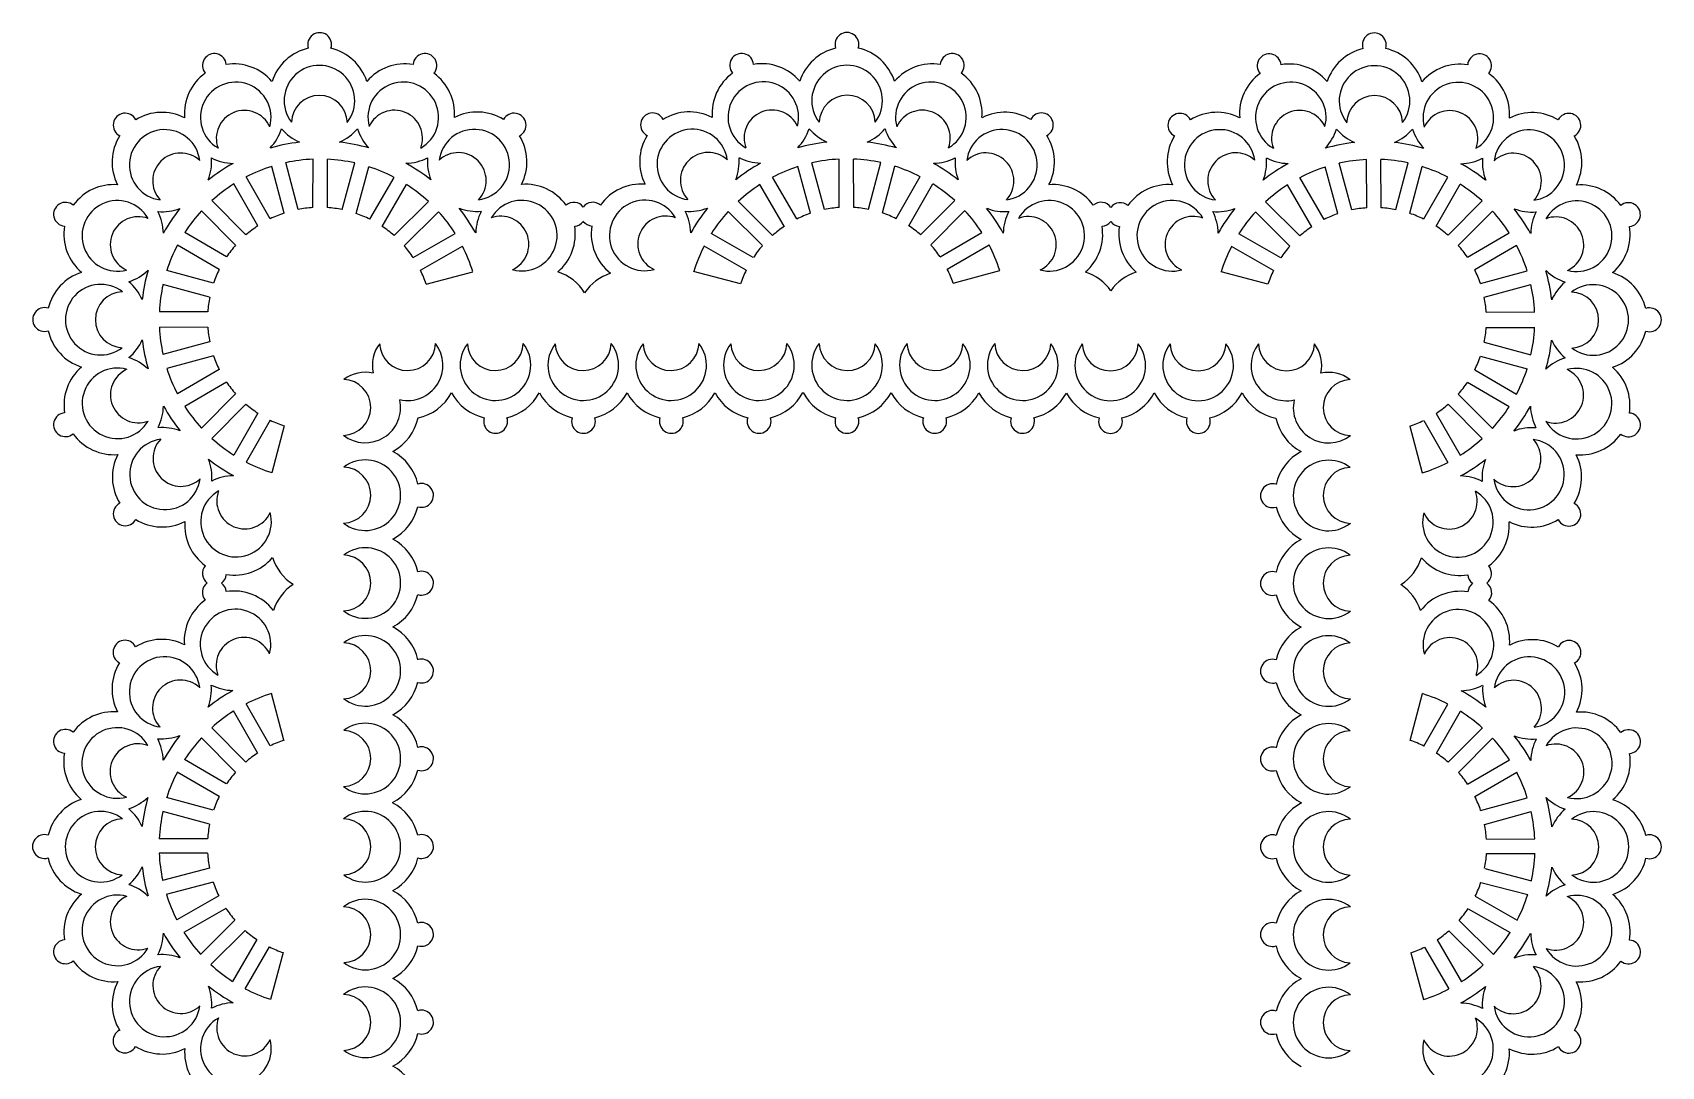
# Model space of a CAD drawing. Extents: x 324 to 683, y 5 to 247.
# Drawn here: x 323.8 to 493, y 122 to 229.5 of the extents above; entities that cross this region are included whole.
import ezdxf

# ---------------------------------------------------------------- set-up
doc = ezdxf.new("R2010")
doc.units = 0
doc.layers.get('0').update_dxf_attribs({"linetype": 'CONTINUOUS'})

msp = doc.modelspace()

# ---------------------------------------------------------------- linework, layer by layer
for p, q in [((349.91, 210.72), (348.62, 215.58)), ((351.36, 211.11), (350.07, 215.97)), ((352.9, 211.3), (352.92, 216.33)), ((354.4, 211.3), (354.42, 216.32)), ((355.93, 211.09), (357.25, 215.94)), ((357.38, 210.69), (358.7, 215.54)), ((404.62, 210.71), (403.3, 215.56)), ((406.06, 211.1), (404.74, 215.95)), ((407.6, 211.31), (407.58, 216.34)), ((409.1, 211.32), (409.08, 216.34)), ((410.64, 211.12), (411.92, 215.98)), ((412.09, 210.74), (413.37, 215.6)), ((459.43, 210.67), (458.11, 215.52)), ((460.88, 211.06), (459.56, 215.91)), ((462.42, 211.27), (462.4, 216.3)), ((463.92, 211.28), (463.9, 216.3)), ((465.46, 211.08), (466.74, 215.94)), ((466.91, 210.7), (468.19, 215.56)), ((347.17, 209.39), (344.67, 213.75)), ((348.47, 210.14), (345.97, 214.5)), ((358.81, 210.09), (361.34, 214.44)), ((360.11, 209.34), (362.64, 213.68)), ((401.89, 209.35), (399.36, 213.7)), ((403.19, 210.11), (400.66, 214.45)), ((413.53, 210.15), (416.02, 214.51)), ((414.83, 209.4), (417.33, 213.77)), ((456.71, 209.31), (454.18, 213.66)), ((458, 210.07), (455.47, 214.41)), ((468.34, 210.11), (470.84, 214.47)), ((469.65, 209.37), (472.14, 213.73)), ((345.93, 208.45), (342.39, 212.02)), ((361.33, 208.39), (364.9, 211.93)), ((400.66, 208.4), (397.09, 211.95)), ((416.06, 208.47), (419.61, 212.03)), ((455.48, 208.37), (451.91, 211.91)), ((470.88, 208.43), (474.42, 211.99)), ((344.87, 207.39), (341.33, 210.96)), ((362.39, 207.33), (365.96, 210.87)), ((399.61, 207.34), (396.04, 210.88)), ((417.13, 207.41), (420.67, 210.98)), ((454.42, 207.3), (450.85, 210.84)), ((471.94, 207.37), (475.49, 210.94)), ((343.92, 206.17), (339.58, 208.7)), ((363.33, 206.09), (367.69, 208.59)), ((398.67, 206.11), (394.3, 208.6)), ((418.08, 206.18), (422.42, 208.71)), ((453.48, 206.07), (449.12, 208.56)), ((472.89, 206.14), (477.24, 208.67)), ((343.16, 204.87), (338.82, 207.4)), ((364.08, 204.79), (368.44, 207.29)), ((397.92, 204.8), (393.56, 207.3)), ((418.83, 204.89), (423.18, 207.42)), ((452.74, 204.76), (448.37, 207.26)), ((473.65, 204.85), (477.99, 207.38)), ((342.17, 201.99), (337.32, 203.31)), ((342.56, 203.44), (337.71, 204.76)), ((364.66, 203.35), (369.52, 204.63)), ((397.33, 203.37), (392.47, 204.65)), ((419.43, 203.45), (424.28, 204.77)), ((452.15, 203.33), (447.29, 204.61)), ((474.25, 203.41), (479.1, 204.73)), ((474.64, 201.97), (479.49, 203.29)), ((341.96, 200.45), (336.94, 200.47)), ((474.85, 200.43), (479.88, 200.45)), ((341.96, 198.86), (336.94, 198.84)), ((474.85, 198.84), (479.88, 198.82)), ((342.17, 197.33), (337.32, 196.01)), ((474.64, 197.3), (479.49, 195.98)), ((342.56, 195.88), (337.71, 194.56)), ((474.25, 195.85), (479.1, 194.53)), ((343.16, 194.45), (338.82, 191.92)), ((343.92, 193.15), (339.58, 190.62)), ((472.89, 193.13), (477.24, 190.6)), ((473.65, 194.42), (477.99, 191.89)), ((344.87, 191.92), (341.33, 188.36)), ((471.94, 191.9), (475.49, 188.33)), ((345.93, 190.87), (342.39, 187.3)), ((347.17, 189.93), (344.67, 185.56)), ((469.65, 189.9), (472.14, 185.54)), ((470.88, 190.84), (474.42, 187.27)), ((348.47, 189.18), (345.97, 184.82)), ((349.91, 188.59), (348.62, 183.73)), ((466.91, 188.57), (468.19, 183.71)), ((468.34, 189.16), (470.84, 184.79)), ((348.46, 155.34), (345.96, 159.7)), ((349.89, 155.93), (348.61, 160.79)), ((466.92, 155.9), (468.2, 160.76)), ((468.36, 155.31), (470.85, 159.68)), ((347.15, 154.59), (344.66, 158.96)), ((469.66, 154.57), (472.16, 158.93)), ((344.85, 152.6), (341.31, 156.16)), ((345.92, 153.65), (342.38, 157.22)), ((470.89, 153.63), (474.44, 157.2)), ((471.96, 152.57), (475.5, 156.14)), ((343.15, 150.07), (338.81, 152.6)), ((343.9, 151.37), (339.56, 153.9)), ((472.91, 151.34), (477.25, 153.87)), ((473.66, 150.05), (478.01, 152.58)), ((342.55, 148.64), (337.7, 149.96)), ((474.26, 148.62), (479.11, 149.94)), ((342.16, 147.19), (337.31, 148.51)), ((474.66, 147.17), (479.51, 148.49)), ((341.95, 145.66), (336.92, 145.68)), ((474.87, 145.63), (479.89, 145.65)), ((341.94, 144.16), (336.91, 144.18)), ((474.87, 144.13), (479.9, 144.15)), ((342.14, 142.62), (337.28, 141.34)), ((474.68, 142.59), (479.54, 141.31)), ((342.52, 141.17), (337.66, 139.88)), ((474.29, 141.14), (479.15, 139.86)), ((343.11, 139.73), (338.75, 137.23)), ((473.7, 139.71), (478.07, 137.21)), ((343.85, 138.43), (339.49, 135.93)), ((344.79, 137.19), (341.23, 133.65)), ((472.02, 137.17), (475.59, 133.63)), ((472.96, 138.4), (477.32, 135.91)), ((345.85, 136.13), (342.28, 132.59)), ((470.96, 136.1), (474.53, 132.56)), ((347.08, 135.18), (344.55, 130.84)), ((348.37, 134.42), (345.84, 130.08)), ((349.8, 133.83), (348.48, 128.97)), ((467.01, 133.8), (468.33, 128.95)), ((468.44, 134.4), (470.97, 130.06)), ((469.74, 135.16), (472.27, 130.81))]:
    msp.add_line(p, q)
for centre, radius, start, end in [((353.6, 228.24), 1.24, 342.0397, 197.5113), ((408.4, 228.26), 1.24, 342.4887, 197.9603), ((463.21, 228.22), 1.24, 342.4887, 197.9603), ((342.66, 226.07), 1.24, 4.5397, 220.0113), ((353.58, 222.83), 5.17, 102.9171, 162.1839), ((353.58, 222.83), 5.17, 17.921, 76.6339), ((364.54, 226.07), 1.24, 319.5397, 175.0113), ((397.46, 226.08), 1.24, 4.9887, 220.4603), ((408.42, 222.84), 5.17, 103.3661, 162.079), ((408.42, 222.84), 5.17, 17.8161, 77.0829), ((419.34, 226.08), 1.24, 319.9887, 175.4603), ((452.28, 226.04), 1.24, 4.9887, 220.4603), ((463.23, 222.8), 5.17, 103.3661, 162.079), ((463.23, 222.8), 5.17, 17.8161, 77.0829), ((474.15, 226.04), 1.24, 319.9887, 175.4603), ((344.71, 221.06), 5.17, 125.4171, 184.6839), ((344.71, 221.06), 5.17, 40.421, 99.1339), ((353.58, 222.41), 3.67, 322.0388, 217.5122), ((362.45, 221.07), 5.17, 80.4171, 139.6839), ((362.45, 221.07), 5.17, 355.421, 54.1339), ((399.55, 221.09), 5.17, 125.8661, 184.579), ((399.55, 221.09), 5.17, 40.3161, 99.5829), ((408.42, 222.42), 3.67, 322.4878, 217.9612), ((417.28, 221.07), 5.17, 80.8661, 139.579), ((417.28, 221.07), 5.17, 355.3161, 54.5829), ((454.37, 221.05), 5.17, 125.8661, 184.579), ((454.37, 221.05), 5.17, 40.3161, 99.5829), ((463.23, 222.38), 3.67, 322.4878, 217.9612), ((472.1, 221.03), 5.17, 80.8661, 139.579), ((472.1, 221.03), 5.17, 355.3161, 54.5829), ((344.88, 220.67), 3.67, 344.5388, 240.0122), ((362.29, 220.68), 3.67, 299.5388, 195.0122), ((399.71, 220.7), 3.67, 344.9878, 240.4612), ((417.12, 220.68), 3.67, 299.9878, 195.4612), ((454.53, 220.66), 3.67, 344.9878, 240.4612), ((471.94, 220.64), 3.67, 299.9878, 195.4612), ((353.57, 220.05), 2.91, 1.796, 177.755), ((408.43, 220.07), 2.91, 2.245, 178.204), ((463.24, 220.03), 2.91, 2.245, 178.204), ((333.39, 219.87), 1.24, 27.0397, 242.5113), ((337.2, 216.03), 5.17, 62.921, 121.6339), ((345.77, 218.49), 2.91, 24.296, 200.255), ((361.38, 218.51), 2.91, 339.296, 155.255), ((369.97, 216.06), 5.17, 57.9171, 117.1839), ((373.81, 219.87), 1.24, 297.0397, 152.5113), ((388.19, 219.89), 1.24, 27.4887, 242.9603), ((392.03, 216.07), 5.17, 62.8161, 122.0829), ((400.62, 218.53), 2.91, 24.745, 200.704), ((416.23, 218.51), 2.91, 339.745, 155.704), ((424.8, 216.04), 5.17, 58.3661, 117.079), ((428.61, 219.89), 1.24, 297.4887, 152.9603), ((443, 219.85), 1.24, 27.4887, 242.9603), ((446.85, 216.03), 5.17, 62.8161, 122.0829), ((455.44, 218.49), 2.91, 24.745, 200.704), ((471.05, 218.47), 2.91, 339.745, 155.704), ((479.61, 216), 5.17, 58.3661, 117.079), ((483.43, 219.85), 1.24, 297.4887, 152.9603), ((337.2, 216.03), 5.17, 147.9171, 207.1839), ((337.5, 215.73), 3.67, 7.0388, 262.5122), ((344.71, 221.06), 5.17, 316.3853, 342.1839), ((353.58, 222.83), 5.17, 220.421, 246.2197), ((353.58, 222.83), 5.17, 293.8853, 319.6839), ((362.45, 221.07), 5.17, 197.921, 223.7197), ((369.67, 215.76), 3.67, 277.0388, 172.5122), ((369.97, 216.06), 5.17, 332.921, 31.6339), ((392.03, 216.07), 5.17, 148.3661, 207.079), ((392.33, 215.77), 3.67, 7.4878, 262.9612), ((399.55, 221.09), 5.17, 316.2803, 342.079), ((408.42, 222.84), 5.17, 220.3161, 246.1147), ((408.42, 222.84), 5.17, 293.7803, 319.579), ((417.28, 221.07), 5.17, 197.8161, 223.6147), ((424.5, 215.74), 3.67, 277.4878, 172.9612), ((424.8, 216.04), 5.17, 332.8161, 32.0829), ((446.85, 216.03), 5.17, 148.3661, 207.079), ((447.14, 215.73), 3.67, 7.4878, 262.9612), ((454.37, 221.05), 5.17, 316.2803, 342.079), ((463.23, 222.8), 5.17, 220.3161, 246.1147), ((463.23, 222.8), 5.17, 293.7803, 319.579), ((472.1, 221.03), 5.17, 197.8161, 223.6147), ((479.31, 215.7), 3.67, 277.4878, 172.9612), ((479.61, 216), 5.17, 332.8161, 32.0829), ((339.16, 214.06), 2.91, 46.796, 222.755), ((353.6, 199.66), 18.55, 96.5221, 106.0829), ((353.6, 199.66), 18.55, 74.0221, 83.5829), ((368, 214.1), 2.91, 316.796, 132.755), ((394, 214.12), 2.91, 47.245, 223.204), ((408.4, 199.67), 18.55, 96.4171, 105.9779), ((408.4, 199.67), 18.55, 73.9171, 83.4779), ((422.84, 214.07), 2.91, 317.245, 133.204), ((448.81, 214.08), 2.91, 47.245, 223.204), ((463.21, 199.63), 18.55, 96.4171, 105.9779), ((463.21, 199.63), 18.55, 73.9171, 83.4779), ((477.66, 214.04), 2.91, 317.245, 133.204), ((337.2, 216.03), 5.17, 338.8853, 4.6839), ((353.6, 199.66), 18.55, 119.0221, 128.5829), ((344.71, 221.06), 5.17, 242.921, 268.7197), ((353.6, 199.66), 16.68, 107.3519, 117.1991), ((353.6, 199.66), 16.68, 92.3519, 102.1991), ((353.6, 199.66), 16.68, 77.3519, 87.1991), ((353.6, 199.66), 16.68, 62.3519, 72.1991), ((362.45, 221.07), 5.17, 271.3853, 297.1839), ((353.6, 199.66), 18.55, 51.5221, 61.0829), ((369.97, 216.06), 5.17, 175.421, 201.2197), ((392.03, 216.07), 5.17, 338.7803, 4.579), ((408.4, 199.67), 18.55, 118.9171, 128.4779), ((399.55, 221.09), 5.17, 242.8161, 268.6147), ((408.4, 199.67), 16.68, 107.8009, 117.6481), ((408.4, 199.67), 16.68, 92.8009, 102.6481), ((408.4, 199.67), 16.68, 77.8009, 87.6481), ((408.4, 199.67), 16.68, 62.8009, 72.6481), ((417.28, 221.07), 5.17, 271.2803, 297.079), ((408.4, 199.67), 18.55, 51.4171, 60.9779), ((424.8, 216.04), 5.17, 175.3161, 201.1147), ((446.85, 216.03), 5.17, 338.7803, 4.579), ((463.21, 199.63), 18.55, 118.9171, 128.4779), ((454.37, 221.05), 5.17, 242.8161, 268.6147), ((463.21, 199.63), 16.68, 107.8009, 117.6481), ((463.21, 199.63), 16.68, 92.8009, 102.6481), ((463.21, 199.63), 16.68, 77.8009, 87.6481), ((463.21, 199.63), 16.68, 62.8009, 72.6481), ((472.1, 221.03), 5.17, 271.2803, 297.079), ((463.21, 199.63), 18.55, 51.4171, 60.9779), ((479.61, 216), 5.17, 175.3161, 201.1147), ((332.19, 208.51), 5.17, 85.421, 144.1339), ((353.6, 199.66), 16.68, 122.3519, 132.1991), ((353.6, 199.66), 16.68, 47.3519, 57.1991), ((375, 208.55), 5.17, 35.4171, 94.6839), ((387, 208.56), 5.17, 85.3161, 144.5829), ((408.4, 199.67), 16.68, 122.8009, 132.6481), ((408.4, 199.67), 16.68, 47.8009, 57.6481), ((429.81, 208.52), 5.17, 35.8661, 94.579), ((441.82, 208.52), 5.17, 85.3161, 144.5829), ((463.21, 199.63), 16.68, 122.8009, 132.6481), ((463.21, 199.63), 16.68, 47.8009, 57.6481), ((484.63, 208.48), 5.17, 35.8661, 94.579), ((327.19, 210.6), 1.24, 49.5397, 265.0113), ((332.58, 208.35), 3.67, 29.5388, 285.0122), ((374.61, 208.38), 3.67, 254.5388, 150.0122), ((380.01, 210.6), 1.24, 37.0605, 130.0113), ((381.99, 210.61), 1.24, 49.9887, 143.7864), ((387.39, 208.4), 3.67, 29.9878, 285.4612), ((429.42, 208.36), 3.67, 254.9878, 150.4612), ((434.81, 210.61), 1.24, 34.8575, 130.4603), ((436.81, 210.57), 1.24, 49.9887, 142.9395), ((442.21, 208.36), 3.67, 29.9878, 285.4612), ((484.24, 208.32), 3.67, 254.9878, 150.4612), ((489.62, 210.57), 1.24, 274.9887, 130.4603), ((334.75, 207.44), 2.91, 69.296, 245.255), ((337.2, 216.03), 5.17, 265.421, 291.2197), ((332.19, 208.51), 5.17, 1.3853, 27.1839), ((353.6, 199.66), 18.55, 141.5221, 151.0829), ((353.6, 199.66), 16.68, 137.3519, 147.1991), ((353.6, 199.66), 11.66, 108.462, 116.089), ((353.6, 199.66), 11.66, 93.462, 101.089), ((353.6, 199.66), 11.66, 78.462, 86.089), ((353.6, 199.66), 11.66, 63.462, 71.089), ((353.6, 199.66), 16.68, 32.3519, 42.1991), ((353.6, 199.66), 18.55, 29.0221, 38.5829), ((369.97, 216.06), 5.17, 248.8853, 274.6839), ((375, 208.55), 5.17, 152.921, 178.7197), ((372.43, 207.49), 2.91, 294.296, 110.255), ((389.57, 207.51), 2.91, 69.745, 245.704), ((392.03, 216.07), 5.17, 265.3161, 291.1147), ((387, 208.56), 5.17, 1.2803, 27.079), ((408.4, 199.67), 18.55, 141.4171, 150.9779), ((408.4, 199.67), 16.68, 137.8009, 147.6481), ((408.4, 199.67), 11.66, 108.911, 116.538), ((408.4, 199.67), 11.66, 93.911, 101.538), ((408.4, 199.67), 11.66, 78.911, 86.538), ((408.4, 199.67), 11.66, 63.911, 71.538), ((408.4, 199.67), 16.68, 32.8009, 42.6481), ((408.4, 199.67), 18.55, 28.9171, 38.4779), ((424.8, 216.04), 5.17, 248.7803, 274.579), ((429.81, 208.52), 5.17, 152.8161, 178.6147), ((427.25, 207.45), 2.91, 294.745, 110.704), ((444.38, 207.47), 2.91, 69.745, 245.704), ((446.85, 216.03), 5.17, 265.3161, 291.1147), ((441.82, 208.52), 5.17, 1.2803, 27.079), ((463.21, 199.63), 18.55, 141.4171, 150.9779), ((463.21, 199.63), 16.68, 137.8009, 147.6481), ((463.21, 199.63), 11.66, 108.911, 116.538), ((463.21, 199.63), 11.66, 93.911, 101.538), ((463.21, 199.63), 11.66, 78.911, 86.538), ((463.21, 199.63), 11.66, 63.911, 71.538), ((463.21, 199.63), 16.68, 32.8009, 42.6481), ((479.61, 216), 5.17, 248.7803, 274.579), ((463.21, 199.63), 18.55, 28.9171, 38.4779), ((484.63, 208.48), 5.17, 152.8161, 178.6147), ((482.07, 207.41), 2.91, 294.745, 110.704), ((332.19, 208.51), 5.17, 170.4171, 229.6839), ((353.6, 199.66), 11.66, 123.462, 131.089), ((353.6, 199.66), 11.66, 48.462, 56.089), ((375, 208.55), 5.17, 310.421, 9.1339), ((380.01, 210.6), 1.24, 274.5397, 323.7864), ((381.99, 210.61), 1.24, 217.0605, 265.4603), ((387, 208.56), 5.17, 170.8661, 232.3612), ((408.4, 199.67), 11.66, 123.911, 131.538), ((408.4, 199.67), 11.66, 48.911, 56.538), ((429.81, 208.52), 5.17, 310.8388, 9.2929), ((434.82, 210.59), 1.24, 274.3844, 322.9395), ((436.81, 210.57), 1.24, 216.2136, 265.4603), ((441.82, 208.52), 5.17, 170.8661, 229.579), ((463.21, 199.63), 11.66, 123.911, 131.538), ((463.21, 199.63), 11.66, 48.911, 56.538), ((484.63, 208.48), 5.17, 310.3161, 9.5829), ((353.6, 199.66), 16.68, 152.3519, 162.1991), ((353.6, 199.66), 11.66, 138.462, 146.089), ((353.6, 199.66), 11.66, 33.462, 41.089), ((353.6, 199.66), 16.68, 17.3519, 27.1991), ((408.4, 199.67), 16.68, 152.8009, 162.6481), ((408.4, 199.67), 11.66, 138.911, 146.538), ((408.4, 199.67), 11.66, 33.911, 41.538), ((408.4, 199.67), 16.68, 17.8009, 27.6481), ((463.21, 199.63), 16.68, 152.8009, 162.6481), ((463.21, 199.63), 11.66, 138.911, 146.538), ((463.21, 199.63), 11.66, 33.911, 41.538), ((463.21, 199.63), 16.68, 17.8009, 27.6481), ((353.6, 199.66), 11.66, 153.462, 161.089), ((408.4, 199.67), 11.66, 18.911, 26.538), ((463.21, 199.63), 11.66, 18.911, 26.538), ((330.43, 199.64), 5.17, 107.921, 166.6339), ((330.85, 199.64), 3.67, 52.0388, 307.5122), ((332.19, 208.51), 5.17, 287.921, 313.7197), ((330.43, 199.64), 5.17, 23.8853, 49.6839), ((353.6, 199.66), 18.55, 164.0221, 173.5829), ((353.6, 199.66), 16.68, 167.3519, 177.1991), ((353.6, 199.66), 11.66, 18.462, 26.089), ((376.77, 199.68), 5.17, 32.2703, 72.1839), ((385.42, 199.54), 5.17, 107.8265, 145.8333), ((408.4, 199.67), 11.66, 153.911, 161.538), ((431.57, 199.69), 5.17, 34.7281, 71.6612), ((440.04, 199.66), 5.17, 107.8161, 144.7389), ((463.21, 199.63), 11.66, 153.911, 161.538), ((463.21, 199.63), 16.68, 2.8009, 12.6481), ((484.63, 208.48), 5.17, 226.2803, 252.079), ((463.21, 199.63), 18.55, 6.4171, 15.9779), ((486.38, 199.61), 5.17, 130.3161, 156.1147), ((485.96, 199.61), 3.67, 232.4878, 127.9612), ((486.38, 199.61), 5.17, 13.3661, 72.079), ((333.2, 199.63), 2.91, 91.796, 267.755), ((353.6, 199.66), 11.66, 168.462, 176.089), ((463.21, 199.63), 11.66, 3.911, 11.538), ((483.61, 199.6), 2.91, 272.245, 88.204), ((325.02, 199.66), 1.24, 72.0397, 287.5113), ((491.8, 199.63), 1.24, 252.4887, 107.9603), ((330.43, 199.64), 5.17, 192.9171, 252.1839), ((353.6, 199.66), 16.68, 182.8009, 192.6481), ((353.6, 199.66), 11.66, 183.911, 191.5381), ((463.21, 199.63), 11.66, 348.4619, 356.089), ((463.21, 199.63), 16.68, 347.3519, 357.1991), ((486.38, 199.61), 5.17, 287.8161, 347.0829), ((330.43, 199.64), 5.17, 310.421, 336.2197), ((353.6, 199.66), 18.55, 186.5221, 196.0829), ((362.75, 194.91), 3.67, 142.4878, 192.7502), ((362.74, 197.26), 2.91, 182.245, 358.204), ((362.75, 194.91), 3.67, 257.2498, 37.9612), ((371.87, 194.91), 3.67, 142.4878, 37.9612), ((371.86, 197.26), 2.91, 182.245, 358.204), ((381, 194.91), 3.67, 142.4878, 37.9612), ((380.99, 197.26), 2.91, 182.245, 358.204), ((390.13, 194.91), 3.67, 142.4878, 37.9612), ((390.12, 197.26), 2.91, 182.245, 358.204), ((399.25, 194.91), 3.67, 142.4878, 37.9612), ((399.24, 197.26), 2.91, 182.245, 358.204), ((408.42, 194.91), 3.67, 142.0388, 37.5122), ((408.43, 197.26), 2.91, 181.796, 357.755), ((417.54, 194.91), 3.67, 142.0388, 37.5122), ((417.55, 197.26), 2.91, 181.796, 357.755), ((426.67, 194.91), 3.67, 142.0388, 37.5122), ((426.68, 197.26), 2.91, 181.796, 357.755), ((435.77, 194.88), 3.67, 142.4878, 37.9612), ((435.77, 197.23), 2.91, 182.245, 358.204), ((444.9, 194.88), 3.67, 142.4878, 37.9612), ((444.89, 197.23), 2.91, 182.245, 358.204), ((454.07, 194.88), 3.67, 142.0388, 282.7502), ((454.08, 197.23), 2.91, 181.796, 357.755), ((454.07, 194.88), 3.67, 347.2498, 37.5122), ((463.21, 199.63), 18.55, 343.9171, 353.4779), ((486.38, 199.61), 5.17, 203.7803, 229.579), ((332.2, 190.77), 5.17, 130.421, 189.1339), ((332.2, 190.77), 5.17, 46.3853, 72.1839), ((353.6, 199.66), 11.66, 198.911, 206.5381), ((463.21, 199.63), 11.66, 333.4619, 341.089), ((484.61, 190.75), 5.17, 107.8161, 133.6147), ((484.61, 190.75), 5.17, 350.8661, 49.579), ((332.59, 190.94), 3.67, 74.5388, 330.0122), ((334.77, 191.83), 2.91, 114.296, 290.255), ((353.6, 199.66), 16.68, 197.8009, 207.6481), ((353.6, 199.66), 11.66, 213.911, 221.5381), ((356, 190.52), 2.91, 271.796, 87.755), ((358.35, 190.51), 3.67, 77.2498, 127.5122), ((458.46, 190.49), 3.67, 52.4878, 102.7502), ((460.81, 190.5), 2.91, 92.245, 268.204), ((463.21, 199.63), 11.66, 318.4619, 326.089), ((463.21, 199.63), 16.68, 332.3519, 342.1991), ((484.22, 190.91), 3.67, 209.9878, 105.4612), ((482.05, 191.8), 2.91, 249.745, 65.704), ((358.35, 190.51), 3.67, 232.0388, 12.7502), ((362.74, 194.48), 5.17, 282.1306, 331.8777), ((371.87, 194.48), 5.17, 208.1223, 257.0829), ((371.87, 194.48), 5.17, 283.3661, 331.8777), ((381, 194.48), 5.17, 208.1223, 257.0829), ((381, 194.48), 5.17, 283.3661, 331.8777), ((390.12, 194.48), 5.17, 208.1223, 257.0829), ((390.12, 194.48), 5.17, 283.3661, 331.8777), ((399.25, 194.48), 5.17, 208.1223, 257.0829), ((399.25, 194.48), 5.17, 283.3661, 332.3803), ((408.42, 194.48), 5.17, 207.6197, 256.6339), ((408.42, 194.48), 5.17, 282.9171, 331.8777), ((417.55, 194.48), 5.17, 208.1223, 256.6339), ((417.55, 194.48), 5.17, 282.9171, 331.8777), ((426.67, 194.48), 5.17, 208.1223, 256.6339), ((426.67, 194.48), 5.17, 282.9171, 331.4281), ((435.77, 194.46), 5.17, 208.2599, 257.0829), ((435.77, 194.46), 5.17, 283.3661, 331.8777), ((444.9, 194.46), 5.17, 208.1223, 257.0829), ((444.9, 194.46), 5.17, 283.3661, 331.8777), ((454.03, 194.46), 5.17, 208.1223, 258.3722), ((458.46, 190.49), 3.67, 167.2498, 307.9612), ((327.19, 188.72), 1.24, 94.5397, 310.0113), ((332.2, 190.77), 5.17, 332.921, 358.7197), ((353.6, 199.66), 18.55, 209.0221, 218.5829), ((353.6, 199.66), 16.68, 212.8009, 222.6481), ((353.6, 199.66), 11.66, 228.911, 236.5381), ((463.21, 199.63), 11.66, 303.4619, 311.089), ((463.21, 199.63), 16.68, 317.3519, 327.1991), ((463.21, 199.63), 18.55, 321.4171, 330.9779), ((484.61, 190.75), 5.17, 181.2803, 207.079), ((489.62, 188.7), 1.24, 229.9887, 85.4603), ((337.23, 183.26), 5.17, 68.8853, 94.6839), ((353.6, 199.66), 11.66, 243.911, 251.5381), ((358.77, 190.51), 5.17, 298.1223, 347.8694), ((371.89, 189.07), 1.24, 162.4887, 17.9603), ((381.02, 189.07), 1.24, 162.4887, 17.9603), ((390.15, 189.07), 1.24, 162.4887, 17.9603), ((399.27, 189.07), 1.24, 162.4887, 17.9603), ((408.4, 189.07), 1.24, 162.0397, 17.5113), ((417.52, 189.07), 1.24, 162.0397, 17.5113), ((426.65, 189.07), 1.24, 162.0397, 17.5113), ((435.79, 189.05), 1.24, 162.4887, 17.9603), ((444.92, 189.05), 1.24, 162.4887, 17.9603), ((458.04, 190.49), 5.17, 192.2366, 241.8777), ((463.21, 199.63), 11.66, 288.4619, 296.089), ((479.58, 183.24), 5.17, 85.3161, 111.1147), ((332.2, 190.77), 5.17, 215.4171, 274.6839), ((337.53, 183.56), 3.67, 97.0388, 352.5122), ((339.2, 185.22), 2.91, 136.796, 312.755), ((353.6, 199.66), 16.68, 227.8009, 237.6481), ((463.21, 199.63), 16.68, 302.3519, 312.1991), ((479.28, 183.54), 3.67, 187.4878, 82.9612), ((477.61, 185.19), 2.91, 227.245, 43.204), ((484.61, 190.75), 5.17, 265.3161, 324.5829), ((337.23, 183.26), 5.17, 152.921, 211.6339), ((337.23, 183.26), 5.17, 355.421, 21.2197), ((353.6, 199.66), 18.55, 231.5221, 241.0829), ((353.6, 199.66), 16.68, 242.8009, 252.6481), ((358.35, 181.39), 3.67, 232.0388, 127.5122), ((358.77, 181.39), 5.17, 12.9171, 61.8777), ((458.04, 181.36), 5.17, 118.1223, 167.0829), ((458.46, 181.36), 3.67, 52.4878, 307.9612), ((463.21, 199.63), 16.68, 287.3519, 297.1991), ((463.21, 199.63), 18.55, 298.9171, 308.4779), ((479.58, 183.24), 5.17, 158.7803, 184.579), ((479.58, 183.24), 5.17, 328.3661, 27.079), ((344.75, 178.25), 5.17, 91.3853, 117.1839), ((356, 181.4), 2.91, 271.796, 87.755), ((460.81, 181.37), 2.91, 92.245, 268.204), ((472.06, 178.22), 5.17, 62.8161, 88.6147), ((344.91, 178.64), 3.67, 119.5388, 15.0122), ((345.82, 180.8), 2.91, 159.296, 335.255), ((364.19, 181.37), 1.24, 252.0397, 107.5113), ((452.62, 181.34), 1.24, 72.4887, 287.9603), ((471.9, 178.61), 3.67, 164.9878, 60.4612), ((470.99, 180.78), 2.91, 204.745, 20.704), ((333.39, 179.45), 1.24, 117.0397, 332.5113), ((358.77, 181.39), 5.17, 298.1223, 346.6339), ((458.04, 181.36), 5.17, 193.3661, 241.8777), ((483.43, 179.42), 1.24, 207.4887, 62.9603), ((337.23, 183.26), 5.17, 237.9171, 297.1839), ((344.75, 178.25), 5.17, 175.421, 234.1339), ((472.06, 178.22), 5.17, 305.8661, 4.579), ((479.58, 183.24), 5.17, 242.8161, 302.0829), ((358.77, 172.26), 5.17, 12.9171, 61.8777), ((458.04, 172.24), 5.17, 118.1223, 167.0829), ((344.75, 178.25), 5.17, 260.4171, 319.6839), ((353.62, 176.49), 5.17, 197.921, 237.4429), ((358.35, 172.26), 3.67, 232.0388, 127.5122), ((356, 172.27), 2.91, 271.796, 87.755), ((458.46, 172.24), 3.67, 52.4878, 307.9612), ((460.81, 172.24), 2.91, 92.245, 268.204), ((463.19, 176.46), 5.17, 302.5571, 342.079), ((472.06, 178.22), 5.17, 220.3161, 279.5829), ((342.66, 173.25), 1.24, 139.5397, 232.9396), ((342.66, 173.25), 1.24, 306.2137, 355.0113), ((364.19, 172.24), 1.24, 252.0397, 107.5113), ((452.62, 172.21), 1.24, 72.4887, 287.9603), ((474.15, 173.23), 1.24, 184.9887, 233.7863), ((474.15, 173.23), 1.24, 307.0604, 40.4603), ((342.65, 171.27), 1.24, 126.2137, 220.0113), ((342.65, 171.27), 1.24, 4.5398, 52.9396), ((344.7, 166.26), 5.17, 37.6388, 99.134), ((353.72, 167.83), 5.17, 123.892, 162.1735), ((358.77, 172.26), 5.17, 298.1223, 346.6339), ((458.04, 172.24), 5.17, 193.3661, 241.8777), ((463.09, 167.81), 5.17, 17.8265, 56.108), ((472.11, 166.23), 5.17, 80.866, 142.3612), ((474.17, 171.24), 1.24, 127.0604, 175.4602), ((474.17, 171.24), 1.24, 319.9887, 53.7863), ((344.7, 166.26), 5.17, 125.4171, 184.6839), ((344.86, 165.87), 3.67, 344.5388, 240.0122), ((471.95, 165.84), 3.67, 299.9878, 195.4612), ((472.11, 166.23), 5.17, 355.3161, 54.5829), ((358.77, 163.13), 5.17, 12.9171, 61.8777), ((458.04, 163.11), 5.17, 118.1223, 167.0829), ((333.37, 165.07), 1.24, 27.0398, 242.5113), ((337.19, 161.23), 5.17, 62.9211, 121.634), ((345.75, 163.69), 2.91, 24.296, 200.255), ((358.35, 163.13), 3.67, 232.0388, 127.5122), ((356, 163.14), 2.91, 271.796, 87.755), ((458.46, 163.11), 3.67, 52.4878, 307.9612), ((460.81, 163.12), 2.91, 92.245, 268.204), ((471.06, 163.67), 2.91, 339.745, 155.704), ((479.63, 161.2), 5.17, 58.366, 117.0789), ((483.44, 165.05), 1.24, 297.4887, 152.9602), ((337.49, 160.93), 3.67, 7.0388, 262.5122), ((364.19, 163.11), 1.24, 252.0397, 107.5113), ((452.62, 163.09), 1.24, 72.4887, 287.9603), ((479.33, 160.91), 3.67, 277.4878, 172.9612), ((337.19, 161.23), 5.17, 147.9171, 207.1839), ((479.63, 161.2), 5.17, 332.8161, 32.0829), ((339.14, 159.26), 2.91, 46.796, 222.755), ((337.19, 161.23), 5.17, 338.8853, 4.6839), ((353.59, 144.86), 18.55, 119.0221, 128.5829), ((344.7, 166.26), 5.17, 242.9211, 268.7197), ((358.77, 163.13), 5.17, 298.1223, 346.6339), ((458.04, 163.11), 5.17, 193.3661, 241.8777), ((472.11, 166.23), 5.17, 271.2803, 297.0789), ((463.23, 144.84), 18.55, 51.4171, 60.9779), ((479.63, 161.2), 5.17, 175.3161, 201.1147), ((477.67, 159.24), 2.91, 317.245, 133.204), ((353.59, 144.86), 16.68, 107.3519, 117.1991), ((463.23, 144.84), 16.68, 62.8009, 72.6481), ((332.17, 153.71), 5.17, 85.4211, 144.134), ((353.59, 144.86), 16.68, 122.3519, 132.1991), ((358.35, 154.01), 3.67, 232.0388, 127.5122), ((358.77, 154.01), 5.17, 12.9171, 61.8777), ((458.04, 153.98), 5.17, 118.1223, 167.0829), ((458.46, 153.98), 3.67, 52.4878, 307.9612), ((463.23, 144.84), 16.68, 47.8009, 57.6481), ((484.64, 153.68), 5.17, 35.866, 94.5789), ((327.18, 155.8), 1.24, 49.5398, 265.0113), ((332.56, 153.55), 3.67, 29.5388, 285.0122), ((337.19, 161.23), 5.17, 265.4211, 291.2197), ((332.17, 153.71), 5.17, 1.3853, 27.1839), ((353.59, 144.86), 18.55, 141.5221, 151.0829), ((353.59, 144.86), 16.68, 137.3519, 147.1991), ((353.59, 144.86), 11.66, 108.462, 116.0891), ((356, 154.02), 2.91, 271.796, 87.755), ((460.81, 153.99), 2.91, 92.245, 268.204), ((463.23, 144.84), 11.66, 63.9109, 71.538), ((463.23, 144.84), 16.68, 32.8009, 42.6481), ((479.63, 161.2), 5.17, 248.7803, 274.5789), ((463.23, 144.84), 18.55, 28.9171, 38.4779), ((484.64, 153.68), 5.17, 152.8161, 178.6147), ((484.25, 153.52), 3.67, 254.9878, 150.4612), ((489.64, 155.77), 1.24, 274.9887, 130.4602), ((332.17, 153.71), 5.17, 170.4171, 229.6839), ((334.73, 152.64), 2.91, 69.296, 245.255), ((353.59, 144.86), 11.66, 123.462, 131.0891), ((364.19, 153.99), 1.24, 252.0397, 107.5113), ((452.62, 153.96), 1.24, 72.4887, 287.9603), ((463.23, 144.84), 11.66, 48.9109, 56.538), ((482.08, 152.61), 2.91, 294.745, 110.704), ((484.64, 153.68), 5.17, 310.3161, 9.5829), ((353.59, 144.86), 16.68, 152.3519, 162.1991), ((353.59, 144.86), 11.66, 138.462, 146.0891), ((358.77, 154.01), 5.17, 297.6197, 346.6339), ((458.04, 153.98), 5.17, 193.3661, 242.3803), ((463.23, 144.84), 11.66, 33.9109, 41.538), ((463.23, 144.84), 16.68, 17.8009, 27.6481), ((330.42, 144.84), 5.17, 107.9211, 166.634), ((332.17, 153.71), 5.17, 287.9211, 313.7197), ((353.59, 144.86), 18.55, 164.0221, 173.5829), ((353.59, 144.86), 11.66, 153.462, 161.0891), ((358.77, 144.84), 5.17, 13.3661, 62.3803), ((458.04, 144.81), 5.17, 117.6197, 166.6339), ((463.23, 144.84), 11.66, 18.9109, 26.538), ((463.23, 144.84), 18.55, 6.4171, 15.9779), ((484.64, 153.68), 5.17, 226.2803, 252.0789), ((486.4, 144.81), 5.17, 13.366, 72.0789), ((330.84, 144.84), 3.67, 52.0388, 307.5122), ((333.19, 144.83), 2.91, 91.796, 267.755), ((330.42, 144.84), 5.17, 23.8853, 49.6839), ((353.59, 144.86), 16.68, 167.3519, 177.1991), ((358.35, 144.84), 3.67, 232.4878, 127.9612), ((356, 144.83), 2.91, 272.245, 88.204), ((458.46, 144.82), 3.67, 52.0388, 307.5122), ((460.81, 144.81), 2.91, 91.796, 267.755), ((463.23, 144.84), 16.68, 2.8009, 12.6481), ((486.4, 144.81), 5.17, 130.3161, 156.1147), ((485.98, 144.82), 3.67, 232.4878, 127.9612), ((483.62, 144.81), 2.91, 272.245, 88.204), ((325, 144.86), 1.24, 72.0398, 287.5113), ((353.59, 144.86), 11.66, 168.462, 176.0891), ((364.19, 144.86), 1.24, 252.4887, 107.9603), ((452.62, 144.84), 1.24, 72.0397, 287.5113), ((463.23, 144.84), 11.66, 3.9109, 11.538), ((491.81, 144.84), 1.24, 252.4887, 107.9602), ((353.59, 144.86), 16.68, 182.3519, 192.1991), ((353.59, 144.86), 11.66, 183.462, 191.0891), ((463.23, 144.84), 11.66, 348.9109, 356.538), ((463.23, 144.84), 16.68, 347.8009, 357.6481), ((330.42, 144.84), 5.17, 192.9171, 252.1839), ((330.42, 144.84), 5.17, 310.4211, 336.2197), ((353.59, 144.86), 18.55, 186.5221, 196.0829), ((358.77, 144.84), 5.17, 298.1223, 347.0829), ((458.04, 144.81), 5.17, 192.9171, 241.8777), ((463.23, 144.84), 18.55, 343.9171, 353.4779), ((486.4, 144.81), 5.17, 203.7803, 229.5789), ((486.4, 144.81), 5.17, 287.8161, 347.0829), ((332.19, 135.97), 5.17, 46.3853, 72.1839), ((353.59, 144.86), 11.66, 198.462, 206.0891), ((463.23, 144.84), 11.66, 333.9109, 341.538), ((484.63, 135.95), 5.17, 107.8161, 133.6147), ((332.19, 135.97), 5.17, 130.4211, 189.134), ((332.58, 136.14), 3.67, 74.5388, 330.0122), ((334.75, 137.03), 2.91, 114.296, 290.255), ((353.59, 144.86), 16.68, 197.3519, 207.1991), ((358.35, 135.71), 3.67, 232.4878, 127.9612), ((358.77, 135.71), 5.17, 13.3661, 61.8777), ((458.04, 135.69), 5.17, 118.1223, 166.6339), ((458.46, 135.69), 3.67, 52.0388, 307.5122), ((463.23, 144.84), 16.68, 332.8009, 342.6481), ((484.24, 136.11), 3.67, 209.9878, 105.4612), ((482.06, 137), 2.91, 249.745, 65.704), ((484.63, 135.95), 5.17, 350.866, 49.5789), ((353.59, 144.86), 11.66, 213.462, 221.0891), ((356, 135.7), 2.91, 272.245, 88.204), ((460.81, 135.68), 2.91, 91.796, 267.755), ((463.23, 144.84), 11.66, 318.9109, 326.538), ((332.19, 135.97), 5.17, 332.9211, 358.7197), ((353.59, 144.86), 18.55, 209.0221, 218.5829), ((353.59, 144.86), 16.68, 212.3519, 222.1991), ((353.59, 144.86), 11.66, 228.462, 236.0891), ((364.19, 135.73), 1.24, 252.4887, 107.9603), ((452.62, 135.71), 1.24, 72.0397, 287.5113), ((463.23, 144.84), 11.66, 303.9109, 311.538), ((463.23, 144.84), 16.68, 317.8009, 327.6481), ((463.23, 144.84), 18.55, 321.4171, 330.9779), ((484.63, 135.95), 5.17, 181.2803, 207.0789), ((327.18, 133.92), 1.24, 94.5398, 310.0113), ((353.59, 144.86), 11.66, 243.462, 251.0891), ((358.77, 135.71), 5.17, 298.1223, 347.0829), ((458.04, 135.69), 5.17, 192.9171, 241.8777), ((463.23, 144.84), 11.66, 288.9109, 296.538), ((489.64, 133.9), 1.24, 229.9887, 85.4602), ((332.19, 135.97), 5.17, 215.4171, 274.6839), ((337.51, 128.76), 3.67, 97.0388, 352.5122), ((339.18, 130.42), 2.91, 136.796, 312.755), ((337.22, 128.46), 5.17, 68.8853, 94.6839), ((353.59, 144.86), 16.68, 227.3519, 237.1991), ((463.23, 144.84), 16.68, 302.8009, 312.6481), ((479.3, 128.74), 3.67, 187.4878, 82.9612), ((477.63, 130.39), 2.91, 227.245, 43.204), ((479.6, 128.44), 5.17, 85.3161, 111.1147), ((484.63, 135.95), 5.17, 265.3161, 324.5829), ((337.22, 128.46), 5.17, 152.9211, 211.634), ((358.77, 126.59), 5.17, 13.3661, 61.8777), ((458.04, 126.56), 5.17, 118.1223, 166.6339), ((479.6, 128.44), 5.17, 328.366, 27.0789), ((353.59, 144.86), 18.55, 231.5221, 241.0829), ((337.22, 128.46), 5.17, 355.4211, 21.2197), ((353.59, 144.86), 16.68, 242.3519, 252.1991), ((358.35, 126.59), 3.67, 232.4878, 127.9612), ((356, 126.58), 2.91, 272.245, 88.204), ((458.46, 126.56), 3.67, 52.0388, 307.5122), ((460.81, 126.55), 2.91, 91.796, 267.755), ((463.23, 144.84), 16.68, 287.8009, 297.6481), ((463.23, 144.84), 18.55, 298.9171, 308.4779), ((479.6, 128.44), 5.17, 158.7803, 184.5789), ((344.9, 123.84), 3.67, 119.5388, 15.0122), ((344.74, 123.45), 5.17, 91.3853, 117.1839), ((345.81, 126.01), 2.91, 159.296, 335.255), ((364.19, 126.61), 1.24, 252.4887, 107.9603), ((452.62, 126.58), 1.24, 72.0397, 287.5113), ((471.91, 123.81), 3.67, 164.9878, 60.4612), ((471.01, 125.98), 2.91, 204.745, 20.704), ((472.08, 123.42), 5.17, 62.8161, 88.6147), ((333.37, 124.65), 1.24, 117.0398, 332.5113), ((358.77, 126.59), 5.17, 298.1223, 347.0829), ((458.04, 126.56), 5.17, 192.9171, 241.8777), ((483.44, 124.62), 1.24, 207.4887, 62.9602), ((337.22, 128.46), 5.17, 237.9171, 297.1839), ((344.74, 123.45), 5.17, 175.4211, 234.134), ((472.08, 123.42), 5.17, 305.866, 4.5789), ((479.6, 128.44), 5.17, 242.8161, 302.0829), ((358.77, 117.46), 5.17, 13.3661, 61.8777)]:
    msp.add_arc(centre, radius, start, end)

doc.saveas('drawing.dxf')
